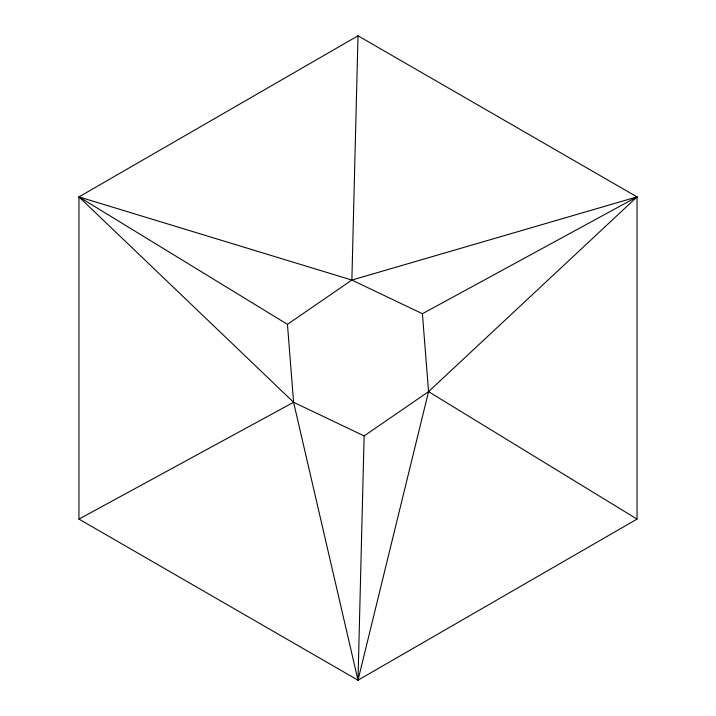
<?xml version="1.0" encoding="UTF-8"?>
<svg xmlns="http://www.w3.org/2000/svg" width="716" height="716" viewBox="0 0 716 716"><rect width="100%" height="100%" fill="white"/><g stroke="black" fill="none" stroke-linecap="round" stroke-linejoin="round"><path stroke-width="1.07" d="M351.869 280.072L637.034 196.9L428.553 391.652L364.131 435.928L293.587 402.276L78.966 196.9L351.869 280.072L422.413 313.724L428.553 391.652L358 680.2L293.587 402.276L287.447 324.348L351.869 280.072L358 35.8L637.034 196.9L637.034 519.1L358 680.2L78.966 519.1L78.966 196.9L358 35.8M358 680.2L364.131 435.928M422.413 313.724L637.034 196.9M78.966 519.1L293.587 402.276M428.553 391.652L637.034 519.1M78.966 196.9L287.447 324.348"/></g></svg>
